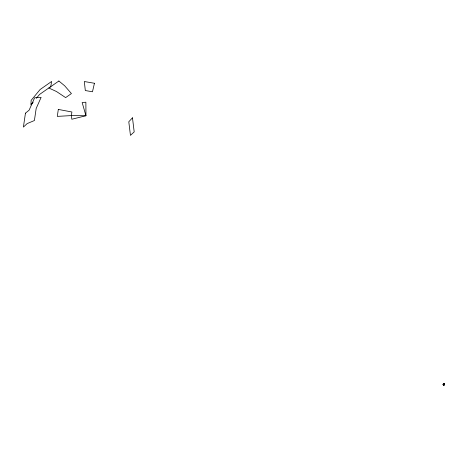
<?xml version="1.0" encoding="UTF-8"?>
<svg xmlns="http://www.w3.org/2000/svg" width="468" height="468" viewBox="0 0 468 468"><rect width="100%" height="100%" fill="white"/><g stroke="black" fill="none" stroke-linecap="round" stroke-linejoin="round"><path stroke-width="0.7" d="M443.518 384.93L443.091 384.667L443.418 384.035L443.459 385.117L443.167 384.538M443.822 384.023L443.687 383.731L444.015 384.006M443.453 385.105L443.869 384.948M443.342 384.058L443.793 383.807M443.418 384.035L443.255 384.298L443.565 384.175M443.687 383.731L443.137 384.731L443.424 384.327M443.506 384.281L443.623 383.947M443.758 383.865L443.465 384.222M443.412 384.936L444.36 384.901M444.302 384.269L444.454 384.55L444.208 383.918M444.109 384.339L444.237 383.865M443.804 385.158L444.161 384.877M444.407 384.187L443.98 385.041M444.103 384.983L444.518 384.269M443.682 385L444.278 384.684M443.237 384.421L443.465 384.866M443.219 384.708L443.313 384.433M33.193 102.153L30.917 104.902L31.145 100.357L40.084 89.534L51.661 81.438L50.731 86.633L39.552 94.454L36.369 98.303M443.214 384.129L443.395 384.117M444.249 383.947L443.629 383.813M443.898 384.134L444.278 384.035M443.442 384.977L443.74 384.895M443.295 384.456L443.249 384.07M444.571 384.368L444.132 383.895M443.611 383.848L443.939 384.099M444.536 384.415L444.068 383.9M25.453 113.162L23.4 127.08L27.138 123.605L34.398 120.528L36.176 108.477L41.108 97.385L34.62 97.789L29.127 110.161L25.453 113.162M58.319 109.424L57.295 116.38L71.37 115.59L85.948 115.748L85.872 102.211L82.157 102.527L85.948 115.748L71.815 119.235L71.37 115.59L71.897 111.987L58.319 109.424M94.437 83.269L92.471 91.775L85.316 90.54L84.31 81.526L94.437 83.269M132.473 117.813L128.794 121.768L130.455 135.369L134.193 131.894L132.473 117.813M58.874 81.005L48.847 88.019L56.482 91.523L65.637 97.613L71.423 93.565L64.666 85.796L58.874 81.005"/></g></svg>
